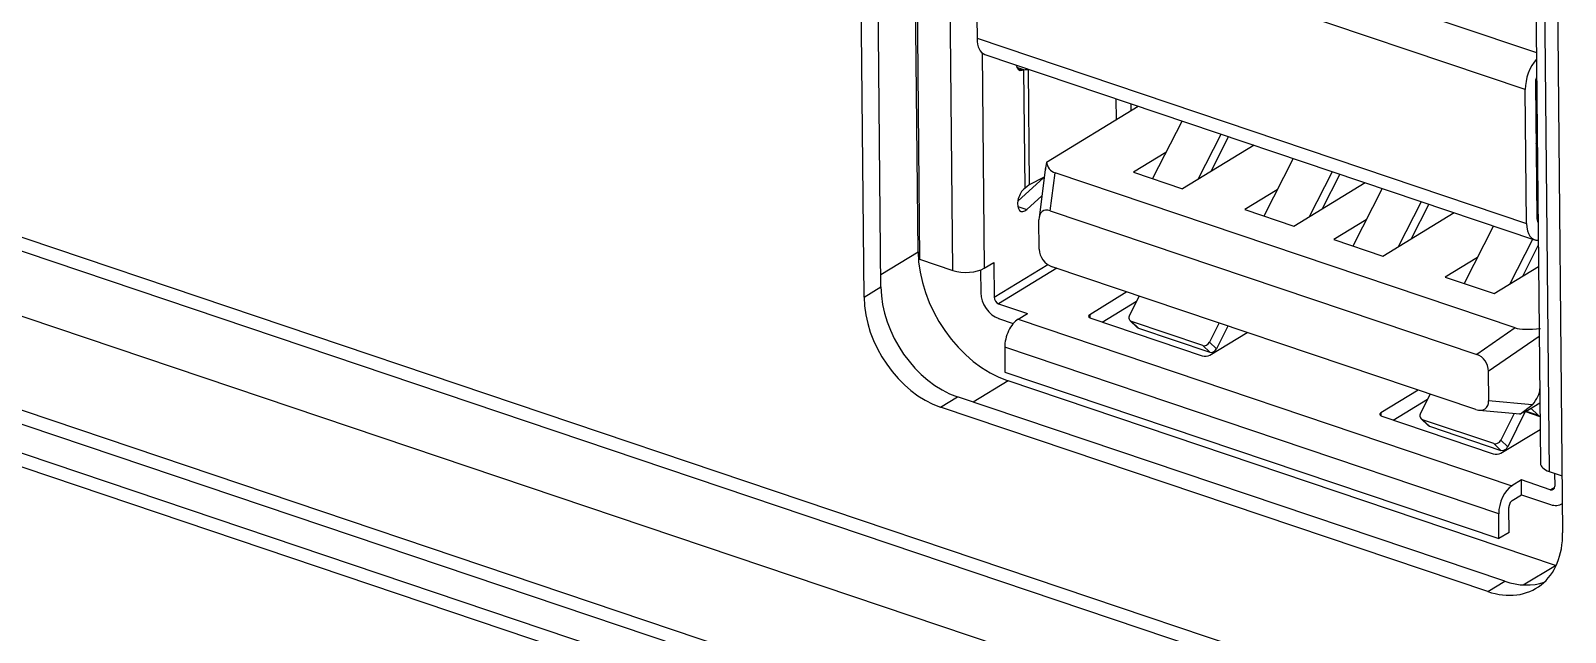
# Model space of a CAD drawing. Header units: millimetres. Extents: x 113 to 1101, y 63 to 734.
# Drawn here: x 945.29 to 972.78, y 244.87 to 255.66 of the extents above; entities that cross this region are included whole.
import ezdxf

# ---------------------------------------------------------------- set-up
doc = ezdxf.new("R2010")
doc.units = ezdxf.units.MM

msp = doc.modelspace()

# ---------------------------------------------------------------- linework, layer by layer
for p, q in [((961.189, 251.693), (961.075, 263.263)), ((960.523, 251.06), (960.409, 262.63)), ((960.221, 250.876), (960.107, 262.446)), ((961.11, 262.416), (961.217, 251.558)), ((961.815, 251.356), (961.708, 262.214)), ((972.232, 258.753), (972.339, 247.895)), ((962.519, 258.552), (972.266, 255.263)), ((972.39, 258.61), (972.497, 247.752)), ((972.623, 258.223), (972.737, 246.653)), ((962.222, 257.923), (962.245, 255.52)), ((972.067, 254.601), (962.222, 257.923)), ((962.245, 255.52), (972.091, 252.198)), ((962.337, 255.259), (962.375, 251.396)), ((962.387, 255.23), (972.233, 251.908)), ((963.084, 254.955), (962.961, 254.996)), ((962.973, 254.975), (963.057, 254.946)), ((963.057, 254.946), (963.084, 254.955)), ((963.105, 252.832), (963.084, 254.955)), ((963.142, 254.975), (963.161, 254.963)), ((963.161, 254.963), (963.176, 254.964)), ((963.161, 254.963), (963.181, 252.89)), ((972.091, 252.198), (972.067, 254.601)), ((972.248, 254.711), (972.272, 252.308)), ((964.742, 254.064), (964.738, 254.437)), ((965.002, 254.348), (965.003, 254.223)), ((965.13, 254.305), (965.128, 254.299)), ((963.492, 253.301), (965.135, 254.303)), ((965.918, 254.039), (965.391, 253.004)), ((972.253, 254.299), (972.276, 254.304)), ((966.209, 252.995), (966.62, 253.802)), ((966.753, 253.757), (966.434, 253.132)), ((930.637, 253.74), (1025.505, 221.731)), ((967.208, 253.604), (965.928, 252.823)), ((972.259, 253.626), (972.282, 253.64)), ((1025.995, 221.313), (931.127, 253.323)), ((1016.118, 227.998), (941.18, 253.282)), ((963.473, 253.211), (963.356, 252.306)), ((965.63, 253.472), (965.051, 253.119)), ((967.911, 253.366), (967.384, 252.332)), ((941.061, 253.075), (1015.999, 227.791)), ((963.44, 253.025), (962.975, 252.601)), ((963.449, 253.03), (963.181, 252.89)), ((963.558, 252.428), (963.646, 253.107)), ((971.887, 250.326), (963.646, 253.107)), ((965.051, 253.119), (965.928, 252.823)), ((967.921, 252.151), (969.201, 252.931)), ((968.202, 252.322), (968.613, 253.13)), ((968.746, 253.085), (968.427, 252.46)), ((972.287, 253.147), (972.264, 253.142)), ((963.105, 252.832), (963.078, 252.808)), ((963.136, 252.448), (963.406, 252.695)), ((967.623, 252.8), (967.044, 252.447)), ((969.506, 252.828), (968.979, 251.794)), ((931.676, 252.621), (1026.624, 220.585)), ((962.975, 252.503), (963.136, 252.448)), ((963.558, 252.428), (971.197, 249.85)), ((967.044, 252.447), (967.921, 252.151)), ((969.515, 251.613), (970.795, 252.393)), ((969.796, 251.784), (970.207, 252.592)), ((970.34, 252.547), (970.022, 251.922)), ((972.271, 252.43), (972.294, 252.435)), ((1027.114, 220.168), (932.166, 252.204)), ((963.359, 251.737), (963.354, 252.267)), ((969.217, 252.262), (968.638, 251.909)), ((971.499, 252.156), (970.972, 251.121)), ((972.284, 252.241), (972.296, 252.237)), ((1015.523, 226.784), (940.585, 252.069)), ((968.638, 251.909), (969.515, 251.613)), ((971.789, 251.112), (972.2, 251.919)), ((960.52, 251.286), (961.189, 251.693)), ((961.217, 251.558), (961.815, 251.356)), ((971.21, 251.589), (970.631, 251.236)), ((972.3, 251.81), (972.015, 251.249)), ((962.307, 251.363), (962.311, 250.956)), ((962.375, 251.396), (962.544, 251.499)), ((962.544, 251.499), (962.55, 250.876)), ((962.55, 250.876), (963.513, 251.463)), ((963.673, 251.396), (962.631, 250.76)), ((971.182, 248.862), (963.592, 251.423)), ((971.508, 250.94), (972.304, 251.426)), ((960.221, 250.876), (960.523, 251.06)), ((970.631, 251.236), (971.508, 250.94)), ((962.631, 250.76), (963.149, 250.585)), ((964.932, 250.971), (964.264, 250.563)), ((964.487, 250.431), (965.102, 250.805)), ((965.148, 250.898), (964.977, 250.555)), ((962.633, 250.493), (962.893, 250.405)), ((962.98, 250.482), (963.149, 250.585)), ((962.98, 250.482), (971.829, 247.496)), ((964.264, 250.563), (964.265, 250.508)), ((964.284, 250.5), (966.277, 249.827)), ((964.987, 250.455), (965.113, 250.335)), ((965.013, 250.44), (965.138, 250.32)), ((966.289, 250.01), (965.013, 250.44)), ((965.138, 250.32), (966.414, 249.89)), ((966.583, 250.414), (966.412, 250.07)), ((966.417, 249.837), (967.085, 250.244)), ((966.741, 250.36), (966.537, 249.95)), ((971.887, 250.326), (971.197, 249.85)), ((962.742, 249.979), (962.746, 249.534)), ((971.591, 246.993), (962.742, 249.979)), ((966.414, 249.89), (966.289, 250.01)), ((966.412, 250.07), (966.537, 249.95)), ((971.405, 249.55), (972.316, 250.178)), ((962.801, 249.375), (962.176, 248.994)), ((962.746, 249.534), (971.596, 246.548)), ((972.607, 246.067), (962.801, 249.375)), ((971.405, 249.55), (971.411, 249.02)), ((961.591, 248.906), (961.893, 249.09)), ((971.699, 245.782), (961.893, 249.09)), ((970.147, 249.211), (969.479, 248.804)), ((970.362, 249.138), (970.192, 248.795)), ((971.397, 245.597), (961.591, 248.906)), ((969.702, 248.671), (970.316, 249.046)), ((971.242, 248.849), (971.971, 248.782)), ((972.193, 248.948), (971.411, 249.02)), ((972.067, 248.824), (971.752, 248.191)), ((972.035, 248.805), (972.328, 248.984)), ((972.071, 248.827), (972.331, 248.739)), ((972.084, 248.835), (972.298, 248.763)), ((972.298, 248.763), (972.169, 248.886)), ((969.479, 248.804), (969.48, 248.748)), ((969.498, 248.74), (971.491, 248.068)), ((970.202, 248.696), (970.328, 248.576)), ((970.228, 248.68), (970.353, 248.561)), ((971.503, 248.25), (970.228, 248.68)), ((970.353, 248.561), (971.629, 248.13)), ((971.866, 248.791), (971.627, 248.311)), ((971.627, 248.311), (971.752, 248.191)), ((971.631, 248.078), (972.333, 248.505)), ((971.629, 248.13), (971.503, 248.25)), ((972.497, 247.752), (972.727, 247.674)), ((972.593, 247.719), (972.595, 247.487)), ((971.998, 247.599), (971.829, 247.496)), ((972.516, 247.424), (971.998, 247.599)), ((972.001, 247.332), (971.998, 247.599)), ((972.516, 247.424), (972.594, 247.472)), ((971.832, 247.229), (972.001, 247.332)), ((972.001, 247.332), (972.519, 247.157)), ((972.724, 247.172), (972.732, 247.177)), ((971.596, 246.548), (971.591, 246.993)), ((971.777, 246.658), (971.772, 247.103)), ((971.777, 246.658), (971.596, 246.548)), ((972.031, 245.716), (972.607, 246.067)), ((971.397, 245.597), (971.699, 245.782))]:
    msp.add_line(p, q)
for points in [[(963.084, 254.955), (963.105, 254.959), (963.124, 254.961), (963.161, 254.963)], [(963.181, 252.89), (963.135, 252.859), (963.105, 252.832)], [(971.959, 248.79), (971.965, 248.783), (971.98, 248.782), (972.193, 248.948)]]:
    msp.add_lwpolyline(points)
for centre, major_axis, ratio, start_param, end_param in [((962.547, 255.704), (0.16, 0.474), 0.540463, 2.143424, 3.141591), ((972.369, 254.785), (-0.16, -0.474), 0.540463, 4.043768, 5.285016), ((963.082, 255.159), (0.072, 0.213), 0.540463, 2.329068, 3.513891), ((972.369, 254.785), (0.064, 0.19), 0.540463, 1.51508, 2.143424), ((963.828, 253.617), (0.326, 0.534), 0.276728, 2.360483, 2.724057), ((963.799, 253.395), (0.25, 0.226), 0.802632, 2.612446, 3.563195), ((963.107, 252.628), (0.072, 0.213), 0.540463, 0.772956, 3.914549), ((963.631, 252.095), (0.213, -0.325), 0.546669, 2.532116, 3.846439), ((972.393, 252.382), (-0.16, -0.474), 0.540463, 5.285016, 6.526264), ((972.393, 252.382), (0.064, 0.19), 0.540463, 2.143424, 2.771767), ((962.783, 251.155), (1.041, -1.707), 0.707153, 4.011672, 5.582468), ((963.635, 251.69), (0.2, -0.228), 0.837158, 3.914896, 5.319377), ((962.056, 251.503), (-0.4, -0.004), 0.455889, 0.918219, 2.489015), ((961.878, 250.603), (-0.885, 1.451), 0.707153, 0.870079, 2.440875), ((961.576, 250.419), (-0.885, 1.451), 0.707153, 0.870079, 2.440875), ((962.63, 250.849), (-0.208, 0.341), 0.707153, 0.870079, 2.440875), ((962.63, 250.849), (0.0521, -0.0854), 0.707153, 4.011672, 5.582468), ((962.984, 250.126), (0.128, 0.379), 0.540463, 0.572627, 2.143424), ((964.344, 250.536), (-0.1, -0.001), 0.455889, 5.630608, 7.201404), ((965.057, 250.528), (0.0691, 0.0723), 0.815693, 1.935378, 3.506175), ((965.182, 250.408), (-0.0691, -0.0723), 0.815693, 6.283171, 6.647767), ((972.451, 250.476), (0.624, 0.102), 0.227581, 3.5474, 4.498148), ((966.332, 250.097), (0.0691, 0.0723), 0.815693, 3.506175, 5.076971), ((966.458, 249.977), (-0.0691, -0.0723), 0.815693, 0.364582, 1.935378), ((966.337, 249.864), (-0.1, -0.001), 0.455889, 0.918219, 2.489015), ((971.13, 249.565), (-0.094, 0.287), 0.902947, 4.37518, 5.689503), ((971.227, 249.015), (1.094, 0.277), 0.462851, 5.666874, 6.171372), ((971.134, 249.16), (0.219, -0.283), 0.600584, 5.549138, 6.95362), ((969.559, 248.777), (-0.1, -0.001), 0.455889, 5.630608, 7.201404), ((970.271, 248.768), (0.0691, 0.0723), 0.815693, 1.935378, 3.506175), ((970.397, 248.648), (-0.0691, -0.0723), 0.815693, 6.283171, 6.647767), ((972.473, 249.113), (-0.128, -0.379), 0.540463, 6.035508, 6.212014), ((971.547, 248.338), (0.0691, 0.0723), 0.815693, 3.506175, 5.076971), ((971.552, 248.104), (-0.1, -0.001), 0.455889, 0.918219, 2.489015), ((971.672, 248.218), (-0.0691, -0.0723), 0.815693, 0.364582, 1.935378), ((972.739, 247.899), (-0.4, -0.004), 0.455889, 0.000015, 0.918219), ((971.833, 247.14), (-0.128, -0.379), 0.540463, 3.71422, 5.285016), ((972.515, 247.513), (0.0521, -0.0854), 0.707153, 5.582468, 7.153264), ((971.833, 247.14), (0.032, 0.0948), 0.540463, 0.572627, 2.143424), ((972.515, 247.513), (-0.208, 0.341), 0.707153, 2.440875, 3.175935), ((971.382, 247.11), (-0.885, 1.451), 0.707153, 2.440875, 4.011672), ((971.684, 247.295), (-0.885, 1.451), 0.707153, 2.440875, 2.994041)]:
    msp.add_ellipse(centre, major_axis=major_axis, ratio=ratio, start_param=start_param, end_param=end_param)

doc.saveas('drawing.dxf')
